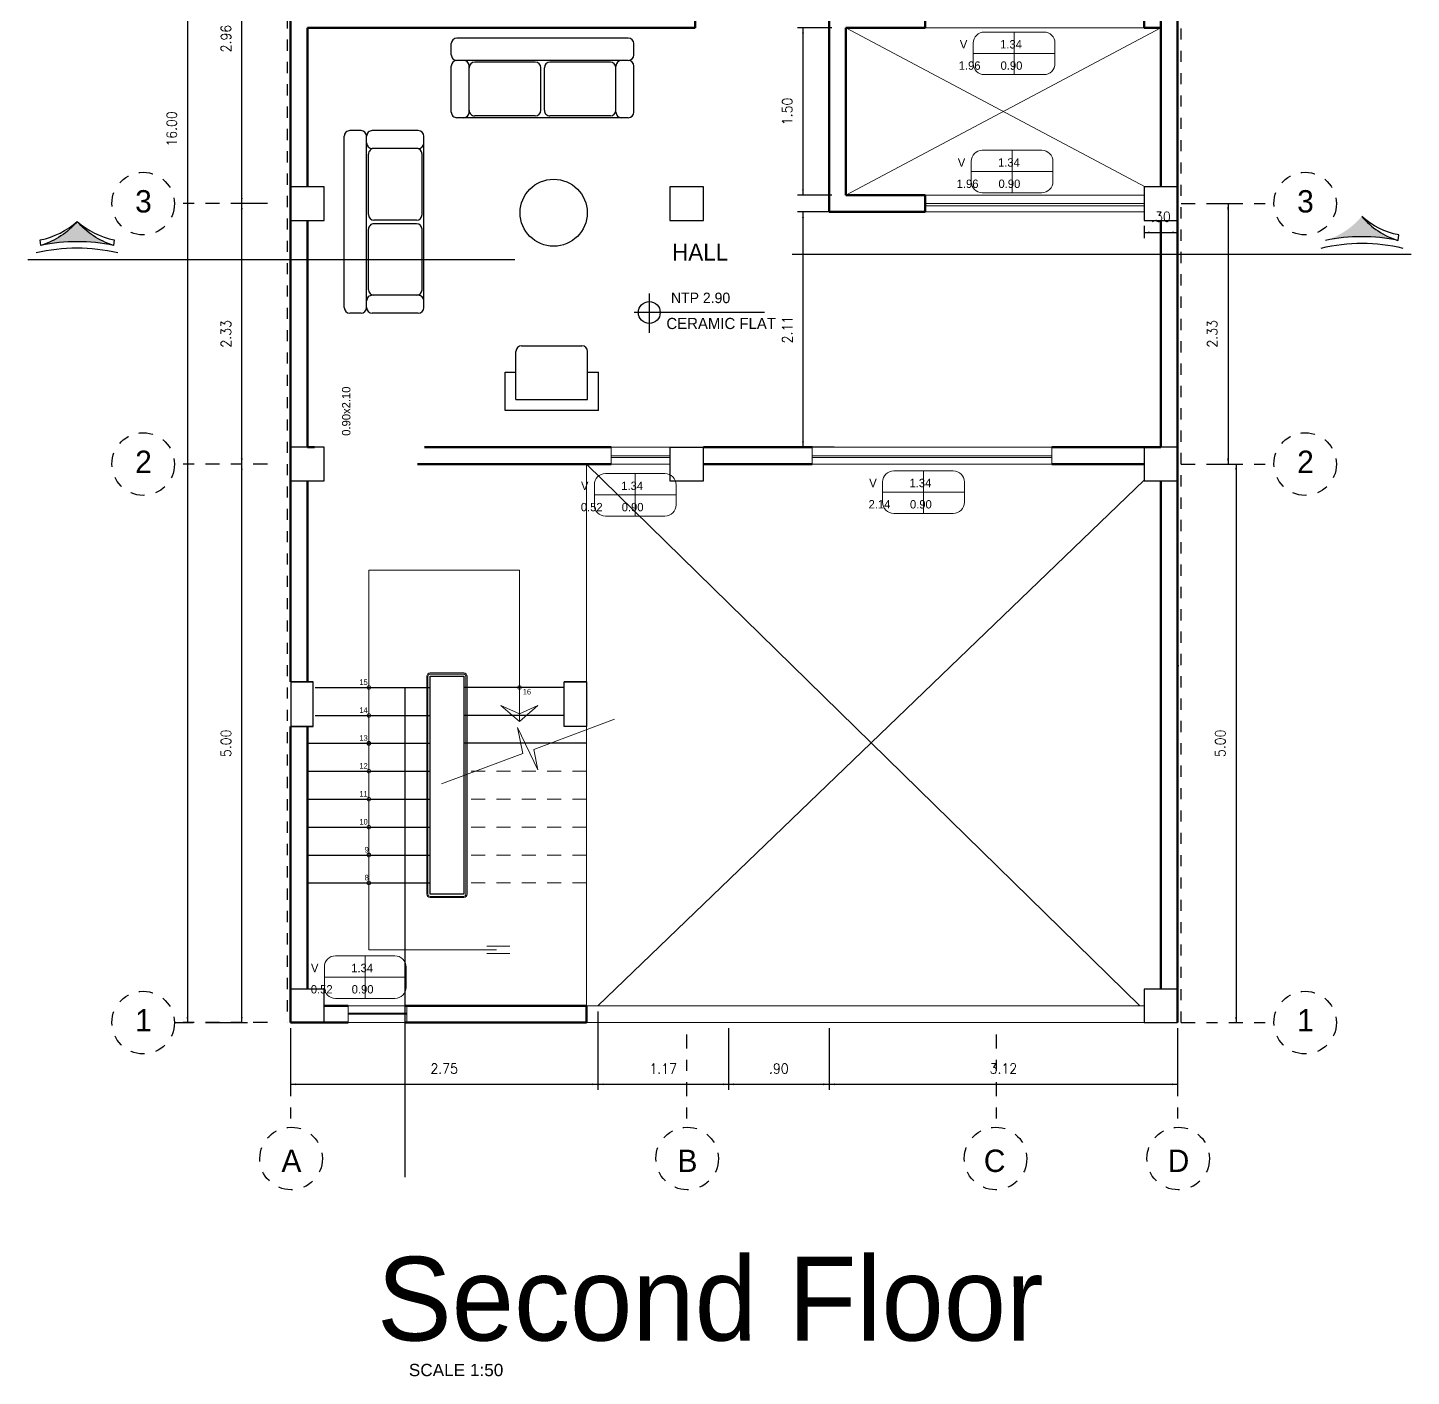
# Model space of a CAD drawing. Header units: millimetres. Extents: x -1414 to 2664, y 674 to 1517.
# Drawn here: x 1392.89 to 1405.27, y 839.86 to 851.94 of the extents above; entities that cross this region are included whole.
import ezdxf
from ezdxf.enums import TextEntityAlignment as Align

# ---------------------------------------------------------------- set-up
doc = ezdxf.new("R2010")
doc.units = ezdxf.units.MM
doc.header["$LTSCALE"] = 0.01
for name, pattern in [('DASHDOT', [25.4, 12.7, -6.35, 0, -6.35]), ('DASHED', [19.049999999999997, 12.7, -6.35]), ('DASHED2', [9.524999999999999, 6.35, -3.175])]:
    doc.linetypes.add(name, pattern=pattern)
for name, color, linetype, lineweight in [('.01', 1, 'CONTINUOUS', 9), ('.1', 2, 'CONTINUOUS', 13), ('MEMBRETE', 42, 'CONTINUOUS', 20), ('MOBILIARIO', 250, 'CONTINUOUS', 9), ('MURO', 5, 'CONTINUOUS', 50)]:
    doc.layers.add(name, color=color, linetype=linetype, lineweight=lineweight)
for name, color, linetype in [('.2', 2, 'CONTINUOUS'), ('06', 6, 'CONTINUOUS'), ('2', 2, 'CONTINUOUS'), ('AFORMA-COL', 7, 'CONTINUOUS'), ('corte', 206, 'CONTINUOUS'), ('EJES', 8, 'DASHDOT'), ('G-LINEA FINA', 254, 'CONTINUOUS'), ('TEXTOS02', 2, 'CONTINUOUS')]:
    doc.layers.add(name, color=color, linetype=linetype)
doc.styles.add('ARIAL-1', font='ARIAL-1')
doc.styles.get("Standard").update_dxf_attribs({"font": 'STANDARD'})
doc.styles.add('style1', font='style1')
doc.styles.add('TEXTO', font='TEXTO')
doc.dimstyles.get("Standard").update_dxf_attribs({"dimscale": 0.05, "dimtxt": 1.8, "dimasz": 1, "dimexe": 1, "dimexo": 1, "dimgap": 0.9, "dimtad": 0, "dimtoh": 1, "dimzin": 4, "dimdsep": 46, "dimcen": 0.09, "dimclrd": 2, "dimclre": 1, "dimclrt": 3, "dimadec": 0, "dimazin": 0, "dimtfac": 1, "dimtdec": 4, "dimtofl": 0, "dimtmove": 0, "dimatfit": 3, "dimfxl": 0.05, "dimtolj": 1, "dimtzin": 0, "dimarcsym": 0})

# ---------------------------------------------------------------- blocks, each defined once
blk = doc.blocks.new('*D24')
at = {"layer": 'MURO', "color": 1, "linetype": 'ByBlock', "lineweight": -2}
for p, q in [((1403.674328099762, 848.0306430062172), (1403.751922971975, 848.0306430062172)), ((1403.674328099762, 843.0306430062183), (1403.751922971975, 843.0306430062183))]:
    blk.add_line(p, q, dxfattribs=at)
at = {"layer": 'MURO', "color": 2, "linetype": 'ByBlock', "lineweight": -2}
blk.add_line((1403.701922971975, 848.0306430062172), (1403.701922971975, 843.0306430062183), dxfattribs=at)
for points in [[(1403.701922971975, 848.0306430062172), (1403.71024866513, 847.9806430062173), (1403.693597278819, 847.9806430062173)], [(1403.701922971975, 843.0306430062183), (1403.693597278819, 843.0806430062182), (1403.71024866513, 843.0806430062182)]]:
    blk.add_solid(points, dxfattribs=at)
at = {"layer": 'MURO', "color": 3, "linetype": 'CONTINUOUS', "lineweight": -2, "insert": (1403.560865673202, 845.5306430062179), "char_height": 0.09000000000000001, "width": 0.2100000000000056, "attachment_point": 5, "rotation": 90}
blk.add_mtext('5.00', dxfattribs=at)
blk = doc.blocks.new('*D25')
at = {"layer": 'MURO', "color": 1, "linetype": 'ByBlock', "lineweight": -2}
for p, q in [((1394.980738575456, 850.3626430062181), (1394.751652994272, 850.3626430062181)), ((1394.78035991988, 848.0306430062172), (1394.751652994272, 848.0306430062172))]:
    blk.add_line(p, q, dxfattribs=at)
at = {"layer": 'MURO', "color": 2, "linetype": 'ByBlock', "lineweight": -2}
blk.add_line((1394.801652994272, 848.0306430062172), (1394.801652994272, 850.3626430062181), dxfattribs=at)
for points in [[(1394.801652994272, 850.3626430062181), (1394.809978687427, 850.3126430062182), (1394.793327301117, 850.3126430062182)], [(1394.801652994272, 848.0306430062172), (1394.793327301117, 848.0806430062172), (1394.809978687427, 848.0806430062172)]]:
    blk.add_solid(points, dxfattribs=at)
at = {"layer": 'MURO', "color": 3, "linetype": 'CONTINUOUS', "lineweight": -2, "insert": (1394.660561589087, 849.1966430062179), "char_height": 0.09000000000000001, "width": 0.2100000000000112, "attachment_point": 5, "rotation": 90}
blk.add_mtext('2.33', dxfattribs=at)
blk = doc.blocks.new('*D26')
at = {"layer": 'MURO', "color": 1, "linetype": 'ByBlock', "lineweight": -2}
for p, q in [((1394.980738575456, 853.3176593407865), (1394.751652994272, 853.3176593407865)), ((1394.980738575456, 850.3626430062181), (1394.751652994272, 850.3626430062181))]:
    blk.add_line(p, q, dxfattribs=at)
at = {"layer": 'MURO', "color": 2, "linetype": 'ByBlock', "lineweight": -2}
blk.add_line((1394.801652994272, 850.3626430062181), (1394.801652994272, 853.3176593407865), dxfattribs=at)
for points in [[(1394.801652994272, 853.3176593407865), (1394.809978687427, 853.2676593407865), (1394.793327301117, 853.2676593407865)], [(1394.801652994272, 850.3626430062181), (1394.793327301117, 850.4126430062181), (1394.809978687427, 850.4126430062181)]]:
    blk.add_solid(points, dxfattribs=at)
at = {"layer": 'MURO', "color": 3, "linetype": 'CONTINUOUS', "lineweight": -2, "insert": (1394.660595695499, 851.8401511735025), "char_height": 0.09000000000000001, "width": 0.2100000000000112, "attachment_point": 5, "rotation": 90}
blk.add_mtext('2.96', dxfattribs=at)
blk = doc.blocks.new('*D30')
at = {"layer": 'MURO', "color": 1, "linetype": 'ByBlock', "lineweight": -2}
for p, q in [((1403.48162012929, 850.3626430062181), (1403.679818489525, 850.3626430062181)), ((1403.48162012929, 848.0306430062172), (1403.679818489525, 848.0306430062172))]:
    blk.add_line(p, q, dxfattribs=at)
at = {"layer": 'MURO', "color": 2, "linetype": 'ByBlock', "lineweight": -2}
blk.add_line((1403.629818489525, 850.3626430062181), (1403.629818489525, 848.0306430062172), dxfattribs=at)
for points in [[(1403.629818489525, 850.3626430062181), (1403.63814418268, 850.3126430062182), (1403.621492796369, 850.3126430062182)], [(1403.629818489525, 848.0306430062172), (1403.621492796369, 848.0806430062172), (1403.63814418268, 848.0806430062172)]]:
    blk.add_solid(points, dxfattribs=at)
at = {"layer": 'MURO', "color": 3, "linetype": 'CONTINUOUS', "lineweight": -2, "insert": (1403.488727084341, 849.1966430062179), "char_height": 0.09000000000000001, "width": 0.2100000000000112, "attachment_point": 5, "rotation": 90}
blk.add_mtext('2.33', dxfattribs=at)
blk = doc.blocks.new('*D34')
at = {"layer": '.01', "color": 1, "linetype": 'ByBlock', "lineweight": -2}
for p, q in [((1397.988608500908, 843.1306430062173), (1397.988608500908, 842.4279812924968)), ((1395.238608500908, 842.9806430062173), (1395.238608500908, 842.4279812924968))]:
    blk.add_line(p, q, dxfattribs=at)
at = {"layer": '.01', "color": 2, "linetype": 'ByBlock', "lineweight": -2}
blk.add_line((1395.238608500908, 842.4779812924968), (1397.988608500908, 842.4779812924968), dxfattribs=at)
for points in [[(1395.238608500908, 842.4779812924968), (1395.288608500908, 842.4863069856523), (1395.288608500908, 842.4696555993413)], [(1397.988608500908, 842.4779812924968), (1397.938608500908, 842.4696555993413), (1397.938608500908, 842.4863069856523)]]:
    blk.add_solid(points, dxfattribs=at)
at = {"layer": '.01', "color": 3, "linetype": 'CONTINUOUS', "lineweight": -2, "insert": (1396.613608500908, 842.6190385912689), "char_height": 0.09000000000000001, "width": 0.2100000000000056, "attachment_point": 5}
blk.add_mtext('2.75', dxfattribs=at)
blk = doc.blocks.new('*D35')
at = {"layer": '.01', "color": 1, "linetype": 'ByBlock', "lineweight": -2}
for p, q in [((1397.988608500908, 843.1306430062173), (1397.988608500908, 842.4279812924968)), ((1399.158608500908, 842.9811520435442), (1399.158608500908, 842.4279812924968))]:
    blk.add_line(p, q, dxfattribs=at)
at = {"layer": '.01', "color": 2, "linetype": 'ByBlock', "lineweight": -2}
blk.add_line((1397.988608500908, 842.4779812924968), (1399.158608500908, 842.4779812924968), dxfattribs=at)
for points in [[(1397.988608500908, 842.4779812924968), (1398.038608500908, 842.4863069856523), (1398.038608500908, 842.4696555993413)], [(1399.158608500908, 842.4779812924968), (1399.108608500908, 842.4696555993413), (1399.108608500908, 842.4863069856523)]]:
    blk.add_solid(points, dxfattribs=at)
at = {"layer": '.01', "color": 3, "linetype": 'CONTINUOUS', "lineweight": -2, "insert": (1398.573608500908, 842.6181859309688), "char_height": 0.09000000000000001, "width": 0.17, "attachment_point": 5}
blk.add_mtext('1.17', dxfattribs=at)
blk = doc.blocks.new('*D36')
at = {"layer": '.01', "color": 1, "linetype": 'ByBlock', "lineweight": -2}
for p, q in [((1399.158608500908, 842.9811520435442), (1399.158608500908, 842.4279812924968)), ((1400.058608500908, 842.9811520435442), (1400.058608500908, 842.4279812924968))]:
    blk.add_line(p, q, dxfattribs=at)
at = {"layer": '.01', "color": 2, "linetype": 'ByBlock', "lineweight": -2}
blk.add_line((1399.158608500908, 842.4779812924968), (1400.058608500908, 842.4779812924968), dxfattribs=at)
for points in [[(1399.158608500908, 842.4779812924968), (1399.208608500908, 842.4863069856523), (1399.208608500908, 842.4696555993413)], [(1400.058608500908, 842.4779812924968), (1400.008608500908, 842.4696555993413), (1400.008608500908, 842.4863069856523)]]:
    blk.add_solid(points, dxfattribs=at)
at = {"layer": '.01', "color": 3, "linetype": 'CONTINUOUS', "lineweight": -2, "insert": (1399.608608500908, 842.6190385912689), "char_height": 0.09000000000000001, "width": 0.1400000000000056, "attachment_point": 5}
blk.add_mtext('.90', dxfattribs=at)
blk = doc.blocks.new('*D37')
at = {"layer": '.01', "color": 1, "linetype": 'ByBlock', "lineweight": -2}
for p, q in [((1400.058608500908, 842.9811520435442), (1400.058608500908, 842.4279812924968)), ((1403.178608500908, 842.9806430062173), (1403.178608500908, 842.4279812924968))]:
    blk.add_line(p, q, dxfattribs=at)
at = {"layer": '.01', "color": 2, "linetype": 'ByBlock', "lineweight": -2}
blk.add_line((1400.058608500908, 842.4779812924968), (1403.178608500908, 842.4779812924968), dxfattribs=at)
for points in [[(1400.058608500908, 842.4779812924968), (1400.108608500908, 842.4863069856523), (1400.108608500908, 842.4696555993413)], [(1403.178608500908, 842.4779812924968), (1403.128608500908, 842.4696555993413), (1403.128608500908, 842.4863069856523)]]:
    blk.add_solid(points, dxfattribs=at)
at = {"layer": '.01', "color": 3, "linetype": 'CONTINUOUS', "lineweight": -2, "insert": (1401.618608500908, 842.619072697681), "char_height": 0.09000000000000001, "width": 0.1900000000000056, "attachment_point": 5}
blk.add_mtext('3.12', dxfattribs=at)
blk = doc.blocks.new('*D38')
at = {"layer": 'MURO', "color": 1, "linetype": 'ByBlock', "lineweight": -2}
for p, q in [((1394.780359919881, 848.0306430062174), (1394.751652994272, 848.0306430062174)), ((1394.476008597179, 843.0306430062182), (1394.851652994272, 843.0306430062182))]:
    blk.add_line(p, q, dxfattribs=at)
at = {"layer": 'MURO', "color": 2, "linetype": 'ByBlock', "lineweight": -2}
blk.add_line((1394.801652994272, 843.0306430062182), (1394.801652994272, 848.0306430062174), dxfattribs=at)
for points in [[(1394.801652994272, 848.0306430062174), (1394.809978687427, 847.9806430062174), (1394.793327301117, 847.9806430062174)], [(1394.801652994272, 843.0306430062182), (1394.793327301117, 843.0806430062181), (1394.809978687427, 843.0806430062181)]]:
    blk.add_solid(points, dxfattribs=at)
at = {"layer": 'MURO', "color": 3, "linetype": 'CONTINUOUS', "lineweight": -2, "insert": (1394.6605956955, 845.5306430062179), "char_height": 0.09000000000000001, "width": 0.2100000000000056, "attachment_point": 5, "rotation": 90}
blk.add_mtext('5.00', dxfattribs=at)
blk = doc.blocks.new('*D52')
at = {"layer": '.01', "color": 1, "linetype": 'ByBlock', "lineweight": -2}
for p, q in [((1402.878608500908, 850.1626430062142), (1402.878608500908, 850.0542040264435)), ((1403.178608500908, 850.1626430062142), (1403.178608500908, 850.0542040264435))]:
    blk.add_line(p, q, dxfattribs=at)
at = {"layer": '.01', "color": 2, "linetype": 'ByBlock', "lineweight": -2}
blk.add_line((1402.878608500908, 850.1042040264434), (1403.178608500908, 850.1042040264434), dxfattribs=at)
for points in [[(1402.878608500908, 850.1042040264434), (1402.928608500908, 850.1125297195989), (1402.928608500908, 850.0958783332879)], [(1403.178608500908, 850.1042040264434), (1403.128608500908, 850.0958783332879), (1403.128608500908, 850.1125297195989)]]:
    blk.add_solid(points, dxfattribs=at)
at = {"layer": '.01', "color": 3, "linetype": 'CONTINUOUS', "lineweight": -2, "insert": (1403.028608500908, 850.2452954316276), "char_height": 0.09000000000000001, "width": 0.1400000000000056, "attachment_point": 5}
blk.add_mtext('.30', dxfattribs=at)
blk = doc.blocks.new('*D53')
at = {"layer": '.01', "color": 1, "linetype": 'ByBlock', "lineweight": -2}
for p, q in [((1394.819262102374, 859.0306430062174), (1394.265717134339, 859.0306430062174)), ((1394.204154721616, 843.0306430062183), (1394.365717134339, 843.0306430062183))]:
    blk.add_line(p, q, dxfattribs=at)
at = {"layer": '.01', "color": 2, "linetype": 'ByBlock', "lineweight": -2}
blk.add_line((1394.315717134339, 859.0306430062174), (1394.315717134339, 843.0306430062183), dxfattribs=at)
for points in [[(1394.315717134339, 859.0306430062174), (1394.324042827494, 858.9806430062174), (1394.307391441183, 858.9806430062174)], [(1394.315717134339, 843.0306430062183), (1394.307391441183, 843.0806430062182), (1394.324042827494, 843.0806430062182)]]:
    blk.add_solid(points, dxfattribs=at)
at = {"layer": '.01', "color": 3, "linetype": 'CONTINUOUS', "lineweight": -2, "insert": (1394.174659835567, 851.030643006218), "char_height": 0.09000000000000001, "width": 0.2600000000000056, "attachment_point": 5, "rotation": 90}
blk.add_mtext('16.00', dxfattribs=at)
blk = doc.blocks.new('*D57')
at = {"layer": '.1', "color": 1, "linetype": 'ByBlock', "lineweight": -2}
for p, q in [((1400.083608500908, 851.9376430062181), (1399.775036255135, 851.9376430062181)), ((1400.083608500908, 850.437643006218), (1399.775036255135, 850.437643006218))]:
    blk.add_line(p, q, dxfattribs=at)
at = {"layer": '.1', "color": 2, "linetype": 'ByBlock', "lineweight": -2}
blk.add_line((1399.825036255135, 851.9376430062181), (1399.825036255135, 850.437643006218), dxfattribs=at)
for points in [[(1399.825036255135, 851.9376430062181), (1399.833361948291, 851.8876430062181), (1399.81671056198, 851.8876430062181)], [(1399.825036255135, 850.437643006218), (1399.81671056198, 850.4876430062179), (1399.833361948291, 850.4876430062179)]]:
    blk.add_solid(points, dxfattribs=at)
at = {"layer": '.1', "color": 3, "linetype": 'CONTINUOUS', "lineweight": -2, "insert": (1399.683978956363, 851.1876430062183), "char_height": 0.09000000000000001, "width": 0.1900000000000056, "attachment_point": 5, "rotation": 90}
blk.add_mtext('1.50', dxfattribs=at)
blk = doc.blocks.new('*D61')
at = {"layer": '.1', "color": 1, "linetype": 'ByBlock', "lineweight": -2}
for p, q in [((1400.158608500908, 850.2876430062141), (1399.775036255135, 850.2876430062141)), ((1400.10503707234, 848.1806430062135), (1399.775036255135, 848.1806430062135))]:
    blk.add_line(p, q, dxfattribs=at)
at = {"layer": '.1', "color": 2, "linetype": 'ByBlock', "lineweight": -2}
blk.add_line((1399.825036255135, 850.2876430062141), (1399.825036255135, 848.1806430062135), dxfattribs=at)
for points in [[(1399.825036255135, 850.2876430062141), (1399.833361948291, 850.2376430062142), (1399.81671056198, 850.2376430062142)], [(1399.825036255135, 848.1806430062135), (1399.81671056198, 848.2306430062134), (1399.833361948291, 848.2306430062134)]]:
    blk.add_solid(points, dxfattribs=at)
at = {"layer": '.1', "color": 3, "linetype": 'CONTINUOUS', "lineweight": -2, "insert": (1399.684831616663, 849.234143006214), "char_height": 0.09000000000000001, "width": 0.17, "attachment_point": 5, "rotation": 90}
blk.add_mtext('2.11', dxfattribs=at)

msp = doc.modelspace()

# ---------------------------------------------------------------- hatches: boundary and pattern name
at = {"layer": 'corte', "linetype": 'CONTINUOUS'}
h = msp.add_hatch(color=256, dxfattribs=at)
edge = h.paths.add_edge_path(flags=0)
edge.add_arc((1404.826400149807, 848.4568285631314), 1.609220179784207, 78.38775046405578, 101.61224953593631, ccw=False)
edge.add_arc((1405.357943506847, 850.6978904960142), 0.6964482990261149, 220.2510947769898, 252.6550607577336, ccw=False)
edge.add_arc((1404.294856792768, 850.6978904960123), 0.6964482990243678, 287.3449392423495, 319.74890522309533, ccw=False)
h = msp.add_hatch(color=256, dxfattribs=at)
edge = h.paths.add_edge_path(flags=0)
edge.add_arc((1393.329198847716, 848.4124758550087), 1.609220179784771, 78.38775046405911, 101.6122495359409)
edge.add_arc((1392.797655490677, 850.653537787892), 0.6964482990261149, 287.3449392422664, 319.7489052230102)
edge.add_arc((1393.860742204756, 850.6535377878904), 0.6964482990247075, 220.251094776914, 252.6550607576589)

# ---------------------------------------------------------------- linework, layer by layer
at = {"layer": '.01'}
for p, q in [((1400.208608500908, 851.937643006218), (1402.887608500915, 850.5126430062141)), ((1403.028608500908, 851.9376430062181), (1400.208608500908, 850.437643006218)), ((1397.888608500903, 848.0306430062153), (1402.841408500904, 843.1806430062173)), ((1402.878608500908, 847.8862977681188), (1397.988608500908, 843.1806430062138)), ((1396.458608500906, 846.130643006218), (1396.45860850091, 844.2806430062178)), ((1396.468608500906, 846.130643006218), (1396.46860850091, 844.2806430062178)), ((1396.488608500906, 846.1606430062182), (1396.788608500905, 846.1606430062191)), ((1396.488608500906, 846.150643006218), (1396.788608500905, 846.150643006219)), ((1396.808608500906, 846.1306430062187), (1396.80860850091, 844.2806430062186)), ((1396.818608500906, 846.1306430062187), (1396.81860850091, 844.2806430062186)), ((1396.458608500908, 844.1806430062178), (1396.458608500908, 846.0306430062179)), ((1396.468608500908, 844.1806430062178), (1396.468608500908, 846.0306430062179)), ((1396.808608500908, 844.1806430062178), (1396.808608500908, 846.0306430062179)), ((1396.818608500908, 844.1806430062178), (1396.818608500908, 846.0306430062179)), ((1396.488608500908, 844.1606430062177), (1396.788608500908, 844.1606430062176)), ((1396.488608500908, 844.1506430062176), (1396.788608500908, 844.1506430062175)), ((1395.75416164865, 843.1806430062173), (1395.75416164865, 843.0306430062174)), ((1395.75416164865, 843.1806430062172), (1396.279714796392, 843.1806430062172)), ((1396.279714796392, 843.1806430062173), (1396.279714796392, 843.0306430062172)), ((1395.75416164865, 843.1136688969608), (1396.279714796392, 843.1136688969608)), ((1395.75416164865, 843.1056430062173), (1396.279714796392, 843.1056430062173)), ((1395.75416164865, 843.0306430062172), (1396.279714796392, 843.0306430062172))]:
    msp.add_line(p, q, dxfattribs=at)
at = {"layer": '.01', "color": 1}
for p, q in [((1398.108055353167, 848.0306430062134), (1398.108055353167, 848.1806430062135)), ((1399.908527931921, 848.0306430062163), (1399.908527931921, 848.1806430062164)), ((1402.053689069894, 848.0306430062191), (1402.053689069894, 848.1806430062192)), ((1397.888608500906, 846.0556430062102), (1397.888608500903, 848.0306430062194)), ((1395.938608500908, 847.0806430062177), (1395.938608500908, 843.6806430062176)), ((1397.288608500908, 847.0806430062177), (1395.938608500908, 847.0806430062177)), ((1397.288608500908, 847.0806430062177), (1397.288608500908, 845.7269089536189)), ((1397.287486161181, 845.7259305472928), (1397.121824165159, 845.8703473766445)), ((1397.121824165159, 845.8703473766445), (1397.287486161181, 845.7934581696854)), ((1397.287486161181, 845.7259305472928), (1397.453148157203, 845.8703473766445)), ((1397.453148157203, 845.8703473766445), (1397.287486161181, 845.7934581696854)), ((1397.416246969633, 845.476419728382), (1398.138608500907, 845.7466767660178)), ((1397.888608500909, 843.1806430062173), (1397.888608500906, 845.7056430062102)), ((1396.588608500908, 845.1667754420971), (1397.317697726542, 845.4395495112594)), ((1397.888608500908, 844.2806430062179), (1397.888608500908, 844.1806430062178)), ((1397.082305707148, 843.6806430062176), (1395.938608500908, 843.6806430062173)), ((1396.996674152212, 843.7133762080823), (1397.202559497575, 843.7133762080823)), ((1396.996674152212, 843.6479098043528), (1397.202559497575, 843.6479098043528))]:
    msp.add_line(p, q, dxfattribs=at)
at = {"layer": '.01', "linetype": 'DASHED'}
for p, q in [((1397.888608500908, 845.280643006218), (1396.788608500908, 845.2806430062179)), ((1397.888608500908, 845.0306430062177), (1396.788608500908, 845.0306430062177)), ((1397.888608500908, 844.7806430062179), (1396.788608500908, 844.7806430062179)), ((1397.888608500908, 844.530643006218), (1396.788608500908, 844.5306430062179)), ((1397.888608500908, 844.2806430062179), (1396.788608500908, 844.2806430062179))]:
    msp.add_line(p, q, dxfattribs=at)
at = {"layer": '.01', "color": 1}
msp.add_lwpolyline([(1397.317697726542, 845.4395495112593), (1397.270882847336, 845.6719014503276), (1397.452257369222, 845.2936004460325), (1397.416246969633, 845.476419728382)], dxfattribs=at)
at = {"layer": '.01'}
for centre, radius, start, end in [((1396.488608500906, 846.130643006218), 0.0300000000002001, 90.0000000001433, 180.0000000001433), ((1396.488608500906, 846.130643006218), 0.0200000000000955, 90.0000000001433, 180.0000000001433), ((1396.788608500906, 846.1306430062187), 0.0300000000002001, 1.433031e-10, 90.0000000001433), ((1396.788608500906, 846.1306430062187), 0.0200000000000955, 1.433031e-10, 90.0000000001433), ((1396.488608500908, 844.1806430062178), 0.0300000000002001, 180, 270), ((1396.488608500908, 844.1806430062178), 0.0200000000000955, 180, 270), ((1396.788608500908, 844.1806430062178), 0.0200000000000955, 270, 0), ((1396.788608500908, 844.1806430062178), 0.0300000000002001, 270, 0)]:
    msp.add_arc(centre, radius, start, end, dxfattribs=at)
at = {"layer": '.1', "linetype": 'DASHED2', "lineweight": -2}
for p, q in [((1395.208608500908, 859.0306430062174), (1395.208608500908, 843.0306430062174)), ((1403.208608500908, 843.0306430062174), (1403.208608500908, 859.0306430062174))]:
    msp.add_line(p, q, dxfattribs=at)
at = {"layer": '.1', "color": 2}
for p, q in [((1400.917473881407, 851.937643006218), (1402.878608500908, 851.937643006218)), ((1402.878608500908, 850.4376430062182), (1400.917473881406, 850.437643006218)), ((1402.878608500908, 850.3626430062181), (1400.917473881407, 850.3626430062179)), ((1402.878608500908, 850.3430902632224), (1400.917473881407, 850.3430902632222)), ((1402.878608500908, 850.2876430062182), (1400.917473881407, 850.287643006218)), ((1398.108055353167, 848.180643006213), (1398.633608500908, 848.1806430062138)), ((1399.908527931921, 848.1806430062156), (1402.053689069895, 848.1806430062192)), ((1398.108055353167, 848.1056430062134), (1398.633608500908, 848.1056430062142)), ((1398.108055353167, 848.0883300726638), (1398.633608500908, 848.0883300726646)), ((1398.108055353167, 848.0306430062174), (1398.633608500908, 848.0306430062182)), ((1399.908527931921, 848.105643006216), (1402.053689069895, 848.1056430062195)), ((1399.908527931921, 848.0883300726664), (1402.053689069895, 848.0883300726699)), ((1399.908527931921, 848.03064300622), (1402.053689069895, 848.0306430062235))]:
    msp.add_line(p, q, dxfattribs=at)
at = {"layer": '.1', "color": 1}
for p, q in [((1401.448512121381, 851.8981828968105), (1401.980656899232, 851.8981828968106)), ((1401.714584510307, 851.8981828968106), (1401.714584510307, 851.5171723599776)), ((1401.348512121382, 851.6171723599776), (1401.348512121382, 851.7981828968104)), ((1401.348512121382, 851.7076776283941), (1402.080656899233, 851.7076776283941)), ((1402.080656899232, 851.7981828968105), (1402.080656899232, 851.6171723599778)), ((1401.980656899232, 851.5171723599776), (1401.448512121382, 851.5171723599776)), ((1401.43005887347, 850.840043958469), (1401.962203651321, 850.8400439584691)), ((1401.696131262396, 850.8400439584691), (1401.696131262396, 850.4590334216361)), ((1401.330058873471, 850.5590334216362), (1401.33005887347, 850.740043958469)), ((1402.062203651321, 850.7400439584691), (1402.062203651321, 850.5590334216363)), ((1401.33005887347, 850.6495386900526), (1402.062203651322, 850.6495386900526)), ((1401.962203651321, 850.4590334216361), (1401.430058873471, 850.4590334216361)), ((1398.05767408023, 847.9453468278132), (1398.589818858081, 847.9453468278133)), ((1398.323746469155, 847.9453468278133), (1398.323746469155, 847.5643362909803)), ((1400.537640921151, 847.6895106825527), (1400.537640921151, 847.8705212193855)), ((1400.637640921151, 847.9705212193855), (1401.169785699002, 847.9705212193857)), ((1400.903713310076, 847.9705212193857), (1400.903713310076, 847.5895106825527)), ((1401.269785699002, 847.8705212193856), (1401.269785699002, 847.6895106825529)), ((1397.95767408023, 847.6643362909804), (1397.95767408023, 847.8453468278132)), ((1397.95767408023, 847.7548415593968), (1398.689818858081, 847.7548415593968)), ((1398.689818858081, 847.8453468278133), (1398.689818858081, 847.6643362909805)), ((1400.537640921151, 847.7800159509692), (1401.269785699002, 847.7800159509692)), ((1398.589818858081, 847.5643362909803), (1398.05767408023, 847.5643362909803)), ((1401.169785699002, 847.5895106825527), (1400.637640921151, 847.5895106825527)), ((1395.540800836421, 843.3476329225532), (1395.54080083642, 843.528643459386)), ((1395.64080083642, 843.628643459386), (1396.172945614271, 843.6286434593861)), ((1395.906873225346, 843.6286434593861), (1395.906873225346, 843.2476329225532)), ((1396.272945614271, 843.5286434593861), (1396.272945614271, 843.3476329225533)), ((1395.54080083642, 843.4381381909697), (1396.272945614271, 843.4381381909697)), ((1396.172945614271, 843.2476329225532), (1395.64080083642, 843.2476329225532))]:
    msp.add_line(p, q, dxfattribs=at)
at = {"layer": '.1'}
for p, q in [((1397.888608500909, 843.1806430062172), (1402.878608500908, 843.1806430062172)), ((1397.888608500909, 843.1806430062173), (1398.633608500908, 843.1806430062134)), ((1397.888608500909, 843.0306430062122), (1402.878608500908, 843.0306430062172)), ((1397.888608500909, 843.0306430062174), (1398.633608500908, 843.0306430062134))]:
    msp.add_line(p, q, dxfattribs=at)
for centre in [(1395.938608500908, 846.0306430062179), (1397.288608500908, 846.0306430062179), (1395.938608500908, 845.7806430062179), (1395.938608500908, 845.5306430062179), (1395.938608500908, 845.2806430062179), (1395.938608500908, 845.0306430062177), (1395.938608500908, 844.7806430062179), (1395.938608500908, 844.5306430062179), (1395.938608500908, 844.2806430062179)]:
    msp.add_circle(centre, 0.0165967270429519, dxfattribs=at)
at = {"layer": '.1', "color": 1}
for centre, start, end in [((1401.448512121381, 851.7981828968104), 90, 180), ((1401.980656899232, 851.7981828968105), 0, 90), ((1401.448512121382, 851.6171723599776), 180, 270), ((1401.980656899232, 851.6171723599776), 270, 4.55964e-11), ((1401.43005887347, 850.740043958469), 90, 180), ((1401.962203651321, 850.7400439584691), 0, 90), ((1401.430058873471, 850.5590334216362), 180, 270), ((1401.962203651321, 850.5590334216362), 270, 4.55964e-11), ((1398.05767408023, 847.8453468278132), 90, 180), ((1398.589818858081, 847.8453468278133), 0, 90), ((1400.637640921151, 847.8705212193855), 90, 180), ((1401.169785699002, 847.8705212193856), 0, 90), ((1398.05767408023, 847.6643362909804), 180, 270), ((1398.589818858081, 847.6643362909804), 270, 4.55964e-11), ((1400.637640921151, 847.6895106825527), 180, 270), ((1401.169785699002, 847.6895106825527), 270, 4.55964e-11), ((1395.64080083642, 843.528643459386), 90, 180), ((1396.172945614271, 843.5286434593861), 0, 90), ((1395.64080083642, 843.3476329225532), 180, 270), ((1396.172945614271, 843.3476329225532), 270, 4.55964e-11)]:
    msp.add_arc(centre, 0.1, start, end, dxfattribs=at)
at = {"layer": '.2'}
for p, q in [((1395.458608500908, 846.0306430062179), (1396.488608500908, 846.0306430062179)), ((1397.688608500909, 846.0306430062179), (1396.788608500908, 846.0306430062179)), ((1395.458608500908, 845.780643006218), (1396.488608500908, 845.7806430062179)), ((1397.688608500909, 845.780643006218), (1396.788608500908, 845.7806430062179)), ((1395.388608500908, 845.5306430062179), (1395.438608500907, 845.5306430062179)), ((1395.388608500908, 845.5306430062179), (1396.488608500908, 845.5306430062179)), ((1397.888608500908, 845.5306430062179), (1396.788608500908, 845.5306430062179)), ((1395.388608500908, 845.2806430062179), (1395.438608500907, 845.2806430062179)), ((1395.388608500908, 845.280643006218), (1396.488608500908, 845.2806430062179)), ((1395.388608500908, 845.0306430062177), (1395.438608500907, 845.0306430062177)), ((1395.388608500908, 845.0306430062177), (1396.488608500908, 845.0306430062177)), ((1395.388608500908, 844.7806430062179), (1395.438608500907, 844.7806430062179)), ((1395.388608500908, 844.7806430062179), (1396.488608500908, 844.7806430062179)), ((1395.388608500908, 844.5306430062179), (1395.438608500907, 844.5306430062179)), ((1395.388608500908, 844.530643006218), (1396.488608500908, 844.5306430062179)), ((1395.388608500908, 844.2806430062179), (1395.438608500907, 844.2806430062179)), ((1395.388608500908, 844.2806430062179), (1396.488608500908, 844.2806430062179))]:
    msp.add_line(p, q, dxfattribs=at)
msp.add_lwpolyline([(1396.488608500908, 844.1806430062178), (1396.488608500908, 846.1306430062178), (1396.788608500908, 846.1306430062178), (1396.788608500908, 844.1806430062178)], close=True, dxfattribs=at)
msp.add_lwpolyline([(1396.488608500908, 844.1806430062178), (1396.488608500908, 846.1306430062178), (1396.788608500908, 846.1306430062178), (1396.788608500908, 844.1806430062178)], close=True, dxfattribs=at)
at = {"layer": '06'}
for p, q in [((1398.633608500908, 848.1806430062138), (1398.933608500907, 848.180643006215)), ((1395.438608500908, 846.0806430062142), (1395.238608500908, 846.0806430062142)), ((1395.240282491747, 846.0806430062142), (1395.440282491747, 846.0806430062142)), ((1397.888608500909, 846.0806430062142), (1397.688608500909, 846.0806430062142))]:
    msp.add_line(p, q, dxfattribs=at)
for points in [[(1395.238608500908, 850.2126430062142), (1395.538608500908, 850.2126430062142), (1395.538608500908, 850.5126430062141), (1395.238608500908, 850.5126430062141)], [(1398.633608500908, 850.2126430062142), (1398.933608500908, 850.2126430062142), (1398.933608500908, 850.5126430062141), (1398.633608500908, 850.5126430062141)], [(1402.878608500908, 850.2126430062142), (1403.178608500908, 850.2126430062142), (1403.178608500908, 850.5126430062141), (1402.878608500908, 850.5126430062141)], [(1395.238608500908, 847.8806430062133), (1395.538608500908, 847.8806430062133), (1395.538608500908, 848.1806430062132), (1395.238608500908, 848.1806430062132)], [(1402.878608500908, 847.8806430062133), (1403.178608500908, 847.8806430062133), (1403.178608500908, 848.1806430062132), (1402.878608500908, 848.1806430062132)], [(1397.688608500909, 846.0806430062142), (1397.888608500909, 846.0806430062142), (1397.888608500909, 845.6806430062142), (1397.688608500909, 845.6806430062142)], [(1395.238608500908, 843.0306430062134), (1395.538608500908, 843.0306430062134), (1395.538608500908, 843.3306430062133), (1395.238608500908, 843.3306430062133)], [(1402.878608500908, 843.0306430062134), (1403.178608500908, 843.0306430062134), (1403.178608500908, 843.3306430062133), (1402.878608500908, 843.3306430062133)]]:
    msp.add_lwpolyline(points, close=True, dxfattribs=at)
for points in [[(1398.633608500908, 848.1806430062132), (1398.633608500908, 847.8806430062133), (1398.933608500908, 847.8806430062133), (1398.933608500907, 848.1806430062132)], [(1395.238608500908, 846.0806430062142), (1395.438608500908, 846.0806430062142), (1395.438608500908, 845.6806430062142), (1395.238608500908, 845.6806430062142)], [(1395.440282491747, 846.0806430062142), (1395.240282491747, 846.0806430062142), (1395.240282491747, 845.6806430062142), (1395.440282491747, 845.6806430062142)]]:
    msp.add_lwpolyline(points, dxfattribs=at)
at = {"layer": 'AFORMA-COL'}
msp.add_circle((1397.593464397798, 850.2809976138115), 0.3, dxfattribs=at)
at = {"layer": 'corte', "linetype": 'CONTINUOUS'}
for p, q in [((1392.885403867585, 849.8625204254835), (1397.24466943171, 849.8625204254835)), ((1405.270195129939, 849.9068731336057), (1399.727862789713, 849.9068731336057)), ((1396.263970077989, 841.6470477388439), (1396.263970077989, 846.030643006214))]:
    msp.add_line(p, q, dxfattribs=at)
for points in [[(1405.151400149808, 850.0328883929046), (1405.157448619228, 850.0822713570847, -0.1373774013234474), (1404.826400149807, 850.2478883929048, 0.1422145600116372), (1405.149992197149, 850.0332127650715, 0.1422145600116372)], [(1393.004198847717, 849.9885356847824), (1392.998150378296, 850.0379186489623, 0.1373774013234663), (1393.329198847717, 850.2035356847824, -0.1422145600116288), (1393.005606800375, 849.9888600569493, -0.1422145600116288)], [(1393.652790895059, 849.9888600569493, -0.1422145600116372), (1393.329198847717, 850.2035356847825, 0.1373774013234474), (1393.660247317138, 850.0379186489624), (1393.654198847717, 849.9885356847824)], [(1404.464152277112, 849.9647356607347, -0.1191814723398441), (1405.194485333456, 849.9647356607347, -0.1191814723398441)], [(1393.691446720413, 849.9203829526125, 0.11918147233984), (1392.961113664068, 849.9203829526125, 0.11918147233984)]]:
    msp.add_lwpolyline(points, format="xyb", dxfattribs=at)
for centre, start, end in [((1393.329198847717, 848.4124758550076), 78.34833325145196, 101.651666748548), ((1404.826400149807, 848.4568285631299), 78.3483332514395, 101.6516667485605)]:
    msp.add_arc(centre, 1.609220179785948, start, end, dxfattribs=at)
at = {"layer": 'EJES', "color": 3}
for p, q in [((1395.030738575456, 850.3626430062181), (1394.199299377748, 850.3626430062181)), ((1403.208608500908, 850.3626430062181), (1404.040047698616, 850.3626430062181)), ((1395.030738575456, 848.0306430062172), (1394.199299377747, 848.0306430062172)), ((1403.208608500908, 848.0306430062172), (1404.040047698616, 848.0306430062172)), ((1395.030738575456, 843.0306430062182), (1394.199299377748, 843.0306430062182)), ((1395.238608500908, 842.9249827174427), (1395.238608500908, 842.093582717443)), ((1398.783608500908, 842.924982717443), (1398.783608500908, 842.0935827174433)), ((1401.553608500908, 842.9249827174426), (1401.553608500908, 842.0935827174429)), ((1403.178608500908, 842.9249827174427), (1403.178608500908, 842.093582717443)), ((1403.208608500908, 843.0306430062182), (1404.040047698616, 843.0306430062182))]:
    msp.add_line(p, q, dxfattribs=at)
for centre in [(1393.919299377748, 850.3626430062181), (1404.320047698617, 850.3626430062181), (1393.919299377748, 848.0306430062172), (1404.320047698617, 848.0306430062172), (1393.919299377747, 843.0306430062182), (1393.919299377748, 843.0306430062182), (1404.320047698617, 843.0306430062182), (1395.243608500908, 841.8136273638596), (1398.788608500908, 841.8136273638598), (1401.548608500908, 841.8136273638595), (1403.183608500908, 841.8136273638596)]:
    msp.add_circle(centre, 0.2800000000000182, dxfattribs=at)
at = {"layer": 'G-LINEA FINA'}
for p, q in [((1398.261205640248, 851.8446332232941), (1396.726948886621, 851.844626442901)), ((1396.676949550743, 851.6943496589895), (1396.676949107588, 851.7946262219348)), ((1398.31120630437, 851.6943568813158), (1398.311205861214, 851.7946334442611)), ((1396.676951816571, 851.181641657852), (1396.676949992677, 851.5943496589905)), ((1398.261206525337, 851.6443566603496), (1396.72694977171, 851.6443498799567)), ((1397.428056094295, 851.6283308533439), (1396.887171092872, 851.6283284629924)), ((1397.478057997542, 851.1976673232434), (1397.478056315262, 851.5783310743109)), ((1397.510102247613, 851.1976674648577), (1397.510100565333, 851.5783312159251)), ((1398.100985345788, 851.6283338272428), (1397.560100344365, 851.6283314368914)), ((1398.311208570197, 851.1816488801783), (1398.311206746303, 851.5943568813168)), ((1398.261208791165, 851.1316486592118), (1396.726952037537, 851.131641878819)), ((1397.428058218509, 851.1476671022772), (1396.887173217086, 851.1476647119257)), ((1398.100987470002, 851.1476700761762), (1397.560102468579, 851.1476676858249)), ((1395.718848853965, 849.4315397894981), (1395.718855634358, 850.9657965431253)), ((1395.86913241827, 851.0157958790026), (1395.768855855324, 851.0157963221582)), ((1395.91912541691, 849.4315389044091), (1395.919132197302, 850.9657956580363)), ((1396.381840419407, 851.0157936131747), (1395.969132418269, 851.0157954370692)), ((1396.431833418047, 849.4315366385812), (1396.43184019844, 850.9657933922085)), ((1395.935151223915, 850.2646893354506), (1395.935153614267, 850.8055743368736)), ((1396.415814974982, 850.2646872112371), (1396.415817365334, 850.8055722126601)), ((1395.935148250016, 849.5917600839575), (1395.935150640368, 850.1326450853805)), ((1396.365814612402, 850.1826431821331), (1395.985150861334, 850.1826448644133)), ((1396.365814754016, 850.2146874322042), (1395.985151002948, 850.2146891144844)), ((1396.415812001083, 849.5917579597439), (1396.415814391434, 850.1326429611669)), ((1395.869125195944, 849.3815391253762), (1395.768848632998, 849.3815395685318)), ((1396.381833197081, 849.3815368595484), (1395.969125195943, 849.3815386834428)), ((1397.306044369135, 849.0894209969339), (1397.846929370563, 849.0894209969339)), ((1397.896929370563, 848.6087572458626), (1397.896929370563, 849.0394209969339)), ((1397.159398564409, 848.5091474900684), (1397.159398564409, 848.852358332346)), ((1397.159398564409, 848.852358332346), (1397.256044369134, 848.852358332346)), ((1397.896929370563, 848.852358332346), (1397.993529370563, 848.8523583323457)), ((1397.993529370563, 848.5091474900684), (1397.993529370563, 848.8523583323457)), ((1397.256044369134, 848.6087572458626), (1397.896929370563, 848.6087572458626)), ((1397.993529370563, 848.5091474900684), (1397.159398564409, 848.5091474900684))]:
    msp.add_line(p, q, dxfattribs=at)
at = {"layer": 'G-LINEA FINA', "lineweight": 30}
for p, q in [((1396.837173066927, 851.1816423659232), (1396.837171243032, 851.5943503670617)), ((1398.150987319842, 851.1816481721069), (1398.150985495948, 851.5943561732456)), ((1396.381839711336, 850.8555723628192), (1395.969131710198, 850.8555741867136)), ((1396.381833905152, 849.541758109904), (1395.969125904014, 849.5417599337984)), ((1397.256044369134, 848.6087572458626), (1397.256044369134, 849.0394209969339))]:
    msp.add_line(p, q, dxfattribs=at)
at = {"layer": 'G-LINEA FINA'}
for centre, start, end in [((1396.726949107587, 851.7946264429015), 90.0002532091802, 180.0002532091802), ((1398.261205861215, 851.7946332232946), 0.0002532091802049, 90.0002532091802), ((1396.726949550743, 851.6943498799562), 180.0002532091802, 270.0002532091802), ((1396.726949992676, 851.5943498799572), 90.0002532091802, 180.0002532091802), ((1396.787171243033, 851.5943501460949), 0.0002532091802049, 90.0002532091802), ((1396.887171313839, 851.5783284629927), 90.0002532091802, 180.0002532091802), ((1397.428056315262, 851.5783308533444), 0.0002532091802049, 90.0002532091802), ((1397.560100565332, 851.5783314368919), 90.0002532091802, 180.0002532091802), ((1398.100985566755, 851.5783338272433), 0.0002532091802049, 90.0002532091802), ((1398.200985495947, 851.5943563942124), 90.0002532091802, 180.0002532091802), ((1398.26120630437, 851.6943566603491), 270.0002532091802, 0.0002532091802049), ((1398.261206746304, 851.5943566603501), 0.0002532091802049, 90.0002532091802), ((1396.726951816571, 851.1816418788185), 180.0002532091802, 270.0002532091802), ((1396.787173066927, 851.1816421449564), 270.0002532091802, 0.0002532091802049), ((1396.887172996119, 851.1976647119252), 180.0002532091802, 270.0002532091802), ((1397.428057997542, 851.1976671022767), 270.0002532091802, 0.0002532091802049), ((1397.560102247612, 851.1976676858244), 180.0002532091802, 270.0002532091802), ((1398.100987249035, 851.1976700761759), 270.0002532091802, 0.0002532091802049), ((1398.200987319842, 851.1816483930736), 180.0002532091802, 270.0002532091802), ((1398.261208570198, 851.1816486592115), 270.0002532091802, 0.0002532091802049), ((1395.768855634358, 850.9657963221587), 89.9997467908198, 179.9997467908198), ((1395.869132197303, 850.965795879003), 359.9997467908198, 89.9997467908198), ((1395.969132197302, 850.9657954370696), 89.9997467908198, 179.9997467908198), ((1396.381840198441, 850.9657936131752), 359.9997467908198, 89.9997467908198), ((1395.969131931164, 850.9055741867131), 179.9997467908198, 269.9997467908198), ((1395.985153614267, 850.805574115907), 89.9997467908198, 179.9997467908198), ((1396.365817365334, 850.8055724336268), 359.9997467908198, 89.9997467908198), ((1396.381839932303, 850.9055723628187), 269.9997467908198, 359.9997467908198), ((1395.985151223915, 850.264689114484), 179.9997467908198, 269.9997467908198), ((1396.365814974983, 850.2646874322037), 269.9997467908198, 359.9997467908198), ((1395.985150640367, 850.1326448644138), 89.9997467908198, 179.9997467908198), ((1396.365814391435, 850.1326431821336), 359.9997467908198, 89.9997467908198), ((1395.969125683047, 849.4917599337989), 89.9997467908198, 179.9997467908198), ((1395.985148250016, 849.5917598629908), 179.9997467908198, 269.9997467908198), ((1396.365812001083, 849.5917581807106), 269.9997467908198, 359.9997467908198), ((1396.381833684186, 849.4917581099044), 359.9997467908198, 89.9997467908198), ((1395.768848853965, 849.4315395685313), 179.9997467908198, 269.9997467908198), ((1395.86912541691, 849.4315391253758), 269.9997467908198, 359.9997467908198), ((1395.969125416909, 849.4315386834423), 179.9997467908198, 269.9997467908198), ((1396.381833418048, 849.4315368595479), 269.9997467908198, 359.9997467908198), ((1397.306044369135, 849.0394209969339), 90, 180), ((1397.846929370563, 849.0394209969339), 0, 90)]:
    msp.add_arc(centre, 0.05, start, end, dxfattribs=at)
at = {"layer": 'MURO'}
for p, q in [((1395.238608500908, 859.0006430062174), (1395.238608500908, 846.0806430062142)), ((1403.178608500908, 843.0306430062174), (1403.178608500908, 859.0006430062174)), ((1403.028608500908, 850.5126430062141), (1403.028608500908, 853.1676593407817)), ((1398.858608500908, 852.5176593407821), (1398.858608500908, 851.9376430062182)), ((1398.858608500908, 851.9376430062182), (1398.858608500908, 852.5176593407821)), ((1400.058608500908, 852.1376430062181), (1400.058608500908, 851.937643006218)), ((1400.917473881407, 852.0876430062182), (1400.917473881407, 851.937643006218)), ((1395.388608500908, 851.9376430062181), (1395.388608500908, 850.5126430062141)), ((1395.388608500908, 851.9376430062181), (1398.858608500908, 851.9376430062181)), ((1400.058608500908, 850.2876430062179), (1400.058608500908, 851.937643006218)), ((1400.208608500908, 851.937643006218), (1400.917473881406, 851.937643006218)), ((1400.208608500908, 850.4376430062179), (1400.208608500908, 851.937643006218)), ((1402.878608500908, 851.9376430062181), (1403.028608500908, 851.9376430062181)), ((1400.208608500908, 850.437643006218), (1400.917473881406, 850.4376430062182)), ((1400.917473881407, 850.437643006218), (1400.917473881407, 850.2876430062178)), ((1400.058608500908, 850.2876430062179), (1400.917473881407, 850.287643006218)), ((1395.388608500908, 850.2126430062142), (1395.388608500908, 848.1806430062173)), ((1403.028608500908, 848.1806430062173), (1403.028608500908, 850.2126430062142)), ((1395.388608500908, 848.1806430062173), (1395.452894215194, 848.1806430062173)), ((1396.438608500908, 848.1806430062176), (1398.108055353167, 848.1806430062195)), ((1399.908527931921, 848.1806430062172), (1398.933608500907, 848.1806430062172)), ((1403.028608500908, 848.1806430062175), (1402.053689069894, 848.1806430062175)), ((1396.374322786622, 848.0306430062174), (1398.108055353167, 848.0306430062174)), ((1399.908527931921, 848.0306430062177), (1398.933608500908, 848.0306430062177)), ((1402.878608500908, 848.0306430062175), (1402.053689069895, 848.0306430062176)), ((1395.388608500908, 847.8806430062133), (1395.388608500908, 846.0806430062141)), ((1403.028608500908, 843.3306430062133), (1403.028608500908, 847.8806430062133)), ((1395.238608500908, 845.6806430062142), (1395.238608500908, 843.0306430062174)), ((1395.388608500908, 845.6806430062142), (1395.388608500908, 843.3306430062133)), ((1395.538608500908, 843.1806430062173), (1395.75416164865, 843.1806430062175)), ((1396.263970077989, 843.1806430062173), (1397.363055353166, 843.1806430062175)), ((1397.363055353166, 843.1806430062175), (1397.888608500909, 843.1806430062173)), ((1397.888608500909, 843.1806430062173), (1397.888608500909, 843.0306430062172)), ((1395.238608500908, 843.0306430062174), (1395.75416164865, 843.0306430062172)), ((1396.263970077989, 843.0306430062172), (1397.363055353166, 843.0306430062174)), ((1397.363055353166, 843.0306430062174), (1397.888608500909, 843.0306430062174))]:
    msp.add_line(p, q, dxfattribs=at)
at = {"layer": 'MURO', "color": 1}
msp.add_line((1402.878608500908, 852.0876430062182), (1402.878608500908, 851.9376430062181), dxfattribs=at)
at = {"layer": 'MURO'}
msp.add_point((1403.178608500908, 846.2246430062173), dxfattribs=at)
at = {"layer": 'TEXTOS02', "color": 1}
for p, q in [((1398.449586834756, 849.5591317438946), (1398.449586834756, 849.20422018401)), ((1399.480982603172, 849.3874580199667), (1398.314774198798, 849.3874580199667))]:
    msp.add_line(p, q, dxfattribs=at)
msp.add_circle((1398.449586834756, 849.3874580199667), 0.0975988831646788, dxfattribs=at)

# ---------------------------------------------------------------- texts
at = {"layer": '.1', "color": 1, "char_height": 0.075, "attachment_point": 1, "style": 'TEXTO'}
for s, insert, width in [('\\pxqc;V', (1397.690400831536, 847.87340588031), 0.3625000000000035), ('\\pxqc;1.34', (1398.056473220461, 847.87340588031), 0.4791666666666748), ('\\pxqc;0.52', (1397.690400831536, 847.6829006118935), 0.4875000000000081), ('\\pxqc;0.90', (1398.056473220461, 847.6829006118935), 0.4875000000000081), ('\\pxqc;V', (1395.273527587726, 843.5567025118828), 0.3625000000000035), ('\\pxqc;1.34', (1395.639599976652, 843.5567025118828), 0.4791666666666748), ('\\pxqc;0.52', (1395.273527587726, 843.3661972434663), 0.4875000000000081), ('\\pxqc;0.90', (1395.639599976652, 843.3661972434663), 0.4875000000000081)]:
    msp.add_mtext(s, dxfattribs=dict(at, insert=insert, width=width))
at = {"layer": '2', "color": 1, "char_height": 0.075, "attachment_point": 1, "style": 'TEXTO'}
for s, insert, width in [('\\pxqc;V', (1401.081238872687, 851.8262419493072), 0.3625000000000035), ('\\pxqc;1.34', (1401.447311261613, 851.8262419493072), 0.4791666666666748), ('\\pxqc;1.96', (1401.081238872687, 851.6357366808908), 0.4708333333333461), ('\\pxqc;0.90', (1401.447311261613, 851.6357366808908), 0.4875000000000081), ('\\pxqc;V', (1401.062785624776, 850.7681030109658), 0.3625000000000035), ('\\pxqc;1.34', (1401.428858013702, 850.7681030109658), 0.4791666666666748), ('\\pxqc;1.96', (1401.062785624776, 850.5775977425493), 0.4708333333333461), ('\\pxqc;0.90', (1401.428858013702, 850.5775977425493), 0.4875000000000081), ('\\pxqc;V', (1400.270367672456, 847.8985802718823), 0.3625000000000035), ('\\pxqc;1.34', (1400.636440061382, 847.8985802718823), 0.4791666666666748), ('\\pxqc;2.14', (1400.270367672456, 847.7080750034659), 0.4791666666666702), ('\\pxqc;0.90', (1400.636440061382, 847.7080750034659), 0.4875000000000081)]:
    msp.add_mtext(s, dxfattribs=dict(at, insert=insert, width=width))
at = {"layer": '2', "attachment_point": 1, "style": 'TEXTO'}
for s, insert, char_height, width in [('HALL', (1398.653625428557, 850.0026341793003), 0.15, 0.4666666666666667), ('NTP 2.90', (1398.64383332893, 849.5655093708499), 0.09375, 0.5390625000000058), ('CERAMIC FLAT', (1398.60252576786, 849.3393203005869), 0.1, 0.9416666666666853), ('15', (1395.854712146028, 846.1035430713906), 0.05, 0.0500000000000031), ('16', (1397.317141515968, 846.0180015050615), 0.05, 0.0500000000000031), ('14', (1395.854712146028, 845.8535430713906), 0.05, 0.05555555555555556), ('13', (1395.854712146028, 845.6035430713906), 0.05, 0.0500000000000031), ('12', (1395.854712146028, 845.3535430713906), 0.05, 0.05), ('11', (1395.854712146028, 845.1035430713904), 0.05, 0.03888888888888889), ('10', (1395.854712146028, 844.8535430713906), 0.05, 0.05), ('9', (1395.901211929672, 844.6035430713905), 0.05, 0.02222222222222532), ('8', (1395.901211929672, 844.3535430713905), 0.05, 0.02222222222222222)]:
    msp.add_mtext(s, dxfattribs=dict(at, insert=insert, char_height=char_height, width=width))
at = {"layer": '2', "insert": (1395.699121570271, 848.1397735943241), "char_height": 0.075, "width": 0.7291666666666748, "attachment_point": 1, "rotation": 90, "style": 'TEXTO'}
msp.add_mtext('\\pxqc;0.90x2.10', dxfattribs=at)
at = {"layer": 'EJES', "color": 2, "style": 'style1'}
for s, p in [('3', (1393.921958559832, 850.3830373698659)), ('3', (1404.322706880701, 850.3830373698659)), ('2', (1393.921958559832, 848.051037369865)), ('2', (1404.322706880701, 848.051037369865)), ('1', (1393.921958559832, 843.0510373698659)), ('1', (1404.322706880701, 843.0510373698659)), ('A', (1395.246267682992, 841.7932330002121)), ('B', (1398.791267682992, 841.7932330002124)), ('C', (1401.540355867255, 841.793233000212)), ('D', (1403.186267682992, 841.7932330002121))]:
    msp.add_text(s, height=0.2, dxfattribs=at).set_placement(p, align=Align.MIDDLE_CENTER)
at = {"layer": 'MEMBRETE', "insert": (1396.011881531314, 840.9339315507542), "char_height": 0.75, "width": 6.395833174331884, "attachment_point": 1, "style": 'TEXTO'}
msp.add_mtext('Second Floor', dxfattribs=at)
at = {"layer": 'MOBILIARIO', "style": 'ARIAL-1'}
msp.add_text('SCALE 1:50', height=0.11, dxfattribs=at).set_placement((1397.14278493019, 839.865154610745), align=Align.RIGHT)

# ---------------------------------------------------------------- dimensions: what is measured, and where the dimension line sits
at = {"layer": '.01', "color": 1}
dim = msp.add_linear_dim(base=(1394.315717134339, 843.0306430062183), p1=(1394.869262102374, 859.0306430062174), p2=(1394.154154721616, 843.0306430062183), angle=90, dimstyle='Standard', dxfattribs=at)
dim.commit()
dim.dimension.update_dxf_attribs({"geometry": '*D53', "text_midpoint": (1394.174659835567, 851.030643006218)})
at = {"layer": '.01'}
dim = msp.add_linear_dim(base=(1403.178608500908, 850.1042040264434), p1=(1402.878608500908, 850.2126430062142), p2=(1403.178608500908, 850.2126430062142), dimstyle='Standard', dxfattribs=at)
dim.commit()
dim.dimension.update_dxf_attribs({"geometry": '*D52', "text_midpoint": (1403.028608500908, 850.2452954316276)})
at = {"layer": '.01', "color": 1}
for base, p1, p2, picture, middle in [((1397.988608500908, 842.4779812924968), (1395.238608500908, 843.0306430062172), (1397.988608500908, 843.1806430062172), '*D34', (1396.613608500908, 842.6190385912689)), ((1399.158608500908, 842.4779812924968), (1397.988608500908, 843.1806430062172), (1399.158608500908, 843.0311520435441), '*D35', (1398.573608500908, 842.6181859309688)), ((1400.058608500908, 842.4779812924968), (1399.158608500908, 843.0311520435441), (1400.058608500908, 843.0311520435441), '*D36', (1399.608608500908, 842.6190385912689)), ((1403.178608500908, 842.4779812924968), (1400.058608500908, 843.0311520435441), (1403.178608500908, 843.0306430062172), '*D37', (1401.618608500908, 842.619072697681))]:
    dim = msp.add_linear_dim(base=base, p1=p1, p2=p2, dimstyle='Standard', dxfattribs=at)
    dim.commit()
    dim.dimension.update_dxf_attribs({"geometry": picture, "text_midpoint": middle})
at = {"layer": '.1'}
for base, p1, p2, picture, middle in [((1399.825036255135, 850.437643006218), (1400.133608500908, 851.9376430062181), (1400.133608500908, 850.437643006218), '*D57', (1399.683978956363, 851.1876430062183)), ((1399.825036255135, 848.1806430062135), (1400.208608500908, 850.2876430062141), (1400.15503707234, 848.1806430062135), '*D61', (1399.684831616663, 849.234143006214))]:
    dim = msp.add_linear_dim(base=base, p1=p1, p2=p2, angle=90, dimstyle='Standard', dxfattribs=at)
    dim.commit()
    dim.dimension.update_dxf_attribs({"geometry": picture, "text_midpoint": middle})
at = {"layer": 'MURO'}
for base, p1, p2, picture, middle in [((1394.801652994272, 853.3176593407865), (1395.030738575456, 850.3626430062181), (1395.030738575456, 853.3176593407865), '*D26', (1394.660595695499, 851.8401511735025)), ((1394.801652994272, 850.3626430062181), (1394.83035991988, 848.0306430062172), (1395.030738575456, 850.3626430062181), '*D25', (1394.660561589087, 849.1966430062179)), ((1403.629818489525, 848.0306430062172), (1403.43162012929, 850.3626430062181), (1403.43162012929, 848.0306430062172), '*D30', (1403.488727084341, 849.1966430062179)), ((1394.801652994272, 848.0306430062174), (1394.426008597179, 843.0306430062182), (1394.830359919881, 848.0306430062174), '*D38', (1394.6605956955, 845.5306430062179)), ((1403.701922971975, 843.0306430062183), (1403.624328099762, 848.0306430062172), (1403.624328099762, 843.0306430062183), '*D24', (1403.560865673202, 845.5306430062179))]:
    dim = msp.add_linear_dim(base=base, p1=p1, p2=p2, angle=90, dimstyle='Standard', dxfattribs=at)
    dim.commit()
    dim.dimension.update_dxf_attribs({"geometry": picture, "text_midpoint": middle})

doc.saveas('drawing.dxf')
